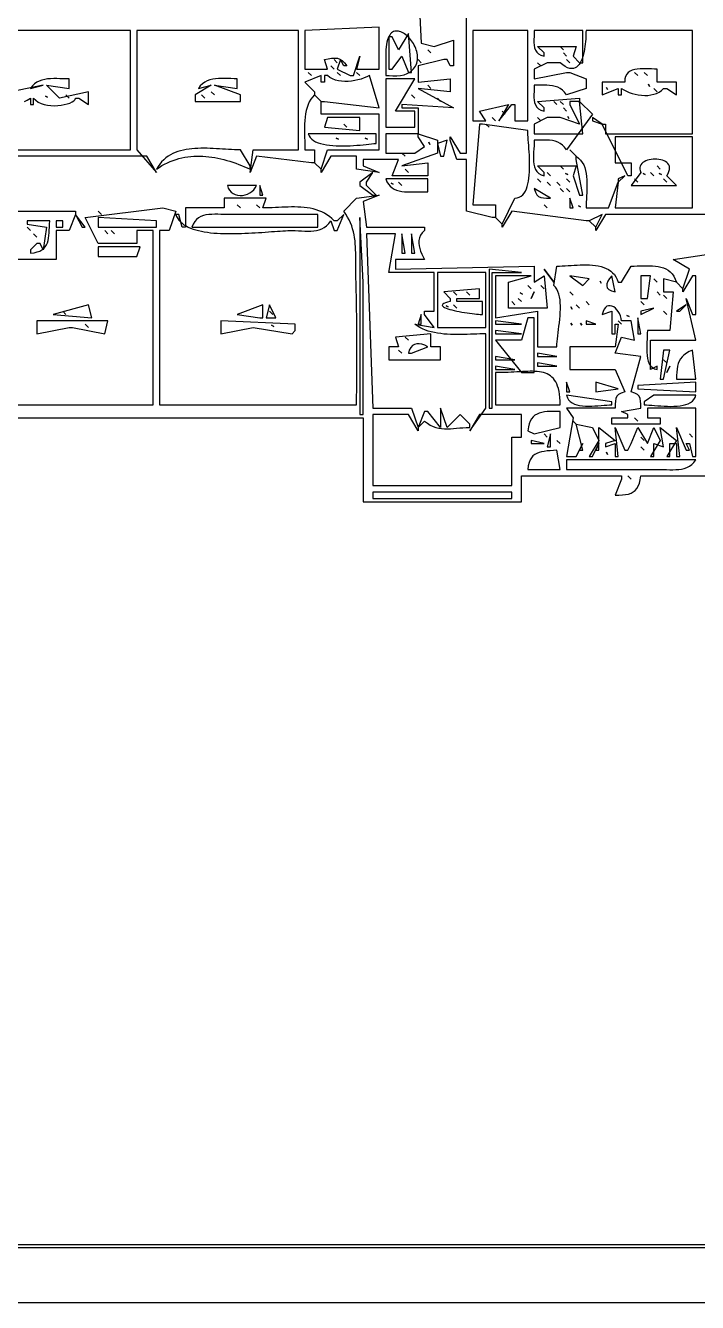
# Model space of a CAD drawing. Extents: x 0 to 1224, y 0 to 792.
# Drawn here: x 467.5 to 675.5, y 0 to 395.5 of the extents above; entities that cross this region are included whole.
import ezdxf

# ---------------------------------------------------------------- set-up
doc = ezdxf.new("R2010")
doc.units = 0
doc.layers.add('C7', color=7, linetype='CONTINUOUS')

msp = doc.modelspace()

# ---------------------------------------------------------------- linework, layer by layer
at = {"layer": 'C7'}
for points in [[(0, 792), (0, 0), (1224, 0), (1224, 792), (0, 792)], [(35, 774), (35, 17), (1206, 17), (1206, 774), (35, 774)], [(36, 773), (36, 18), (1205, 18), (1205, 773), (36, 773)], [(589, 409), (590, 390), (594, 389), (600, 391), (600, 383), (599, 383), (598, 385), (597, 385), (589, 383), (589, 378), (599, 379), (599, 375), (589, 376), (600, 370), (584, 371), (584, 370), (589, 370), (589, 362), (579, 362), (579, 356), (588, 356), (591, 358), (589, 361), (589, 362), (595, 360), (595, 356), (584, 352), (592, 353), (592, 349), (581, 349), (583, 354), (572, 354), (572, 352), (577, 350), (570, 351), (570, 355), (562, 355), (559, 350), (559, 351), (561, 357), (577, 357), (577, 368), (559, 368), (559, 372), (560, 372), (577, 370), (574, 380), (573.1795, 379.6119), (572.2967, 379.2547), (571.3632, 378.9357), (570.3902, 378.662), (569.3892, 378.4408), (568.3716, 378.2793), (567.3487, 378.1847), (566.332, 378.1642), (565.3329, 378.225), (564.3628, 378.3743), (563.433, 378.6192), (562.555, 378.967), (561.7402, 379.4249), (561, 380), (560, 380), (560, 378), (559, 378), (559, 380), (554, 378), (557, 375), (557, 374), (556.3571, 373.3626), (555.8056, 372.6447), (555.3388, 371.8545), (554.9501, 371.0005), (554.6328, 370.091), (554.3804, 369.1342), (554.1861, 368.1385), (554.0435, 367.1122), (553.9459, 366.0637), (553.8867, 365.0013), (553.8592, 363.9333), (553.8568, 362.868), (553.873, 361.8137), (553.901, 360.7789), (553.9344, 359.7718), (553.9664, 358.8007), (553.9905, 357.874), (554, 357), (557, 357), (557, 353), (556, 353), (539, 355), (537, 350), (538, 357), (552, 357), (552, 394), (502, 394), (502, 357), (508, 350), (505, 355), (463, 355)], [(717, 337), (647, 337), (644, 332), (644, 333), (646, 337), (642, 335), (641, 335), (618, 338), (615, 333), (615, 334), (619, 342), (619.7094, 342.1002), (620.3446, 342.3173), (620.9095, 342.6436), (621.4077, 343.0711), (621.8428, 343.5923), (622.2187, 344.1992), (622.539, 344.8841), (622.8075, 345.6393), (623.0279, 346.457), (623.2038, 347.3294), (623.3391, 348.2487), (623.4373, 349.2072), (623.5023, 350.1971), (623.5378, 351.2106), (623.5474, 352.24), (623.5349, 353.2774), (623.504, 354.3151), (623.4584, 355.3454), (623.4018, 356.3605), (623.3379, 357.3525), (623.2706, 358.3138), (623.2034, 359.2365), (623.14, 360.1129), (623.0843, 360.9352), (623.0399, 361.6957), (623.0106, 362.3865), (623, 363), (609, 365), (608, 365), (606, 340), (613, 340), (613, 336), (612, 336), (604, 338), (604, 354), (601, 354), (599, 360), (599, 361), (602, 356), (604, 356), (604, 409)], [(462, 357), (500, 357), (500, 394), (450, 394)], [(554, 394), (554, 382), (561, 382), (560, 385), (561.1709, 385.232), (562.2186, 385.3894), (563.1625, 385.4406), (564.0218, 385.3541), (564.8159, 385.0983), (565.5641, 384.6417), (566.2856, 383.9528), (567, 383), (566, 383), (565, 385), (564, 382), (568, 380), (569, 380), (571, 386), (570, 382), (577, 382), (577, 395), (554, 394)], [(585.6836, 380.6033), (586.2578, 380.9201), (586.7685, 381.267), (587.2179, 381.6416), (587.6081, 382.0415), (587.9414, 382.4641), (588.2197, 382.9072), (588.4454, 383.3683), (588.6206, 383.845), (588.7475, 384.3349), (588.8281, 384.8355), (588.8648, 385.3445), (588.8596, 385.8595), (588.8147, 386.3779), (588.7322, 386.8975), (588.6144, 387.4158), (588.4634, 387.9303), (588.2813, 388.4388), (588.0704, 388.9387), (587.8327, 389.4277), (587.5705, 389.9032), (587.286, 390.3631), (586.9812, 390.8047), (586.6583, 391.2257), (586.3196, 391.6237), (585.9671, 391.9963), (585.603, 392.341), (585.2296, 392.6555), (584.8489, 392.9373), (584.4631, 393.184), (584.0744, 393.3932), (583.685, 393.5625), (583.297, 393.6895), (582.9126, 393.7717), (582.5339, 393.8068), (582.1631, 393.7924), (581.8024, 393.7259), (581.4539, 393.6051), (581.1198, 393.4275), (580.8023, 393.1906), (580.5035, 392.8921), (580.2256, 392.5296), (579.9708, 392.1006), (579.7411, 391.6028), (579.5389, 391.0337), (579.3662, 390.3908), (579.2252, 389.6719), (579.118, 388.8744), (579.047, 387.9961), (579.0089, 386.9959), (579.0014, 385.9963), (579.0138, 384.9971), (579.0354, 383.998), (579.0555, 382.9989), (579.0634, 381.9997), (579.0485, 381.0001), (579, 380)], [(586, 393), (583, 388), (581, 392), (580, 392), (580, 382), (581, 382), (584, 386), (586, 381), (587, 381), (586, 393)], [(606, 394), (606, 366), (610, 366), (608, 369), (617, 371), (614, 366), (618, 371), (619, 371), (619, 366), (623, 366), (623, 394), (606, 394)], [(641, 394), (640.9951, 393.4095), (640.9795, 392.761), (640.951, 392.0642), (640.9076, 391.3287), (640.8474, 390.5641), (640.7683, 389.7801), (640.6682, 388.9863), (640.5453, 388.1923), (640.3975, 387.4078), (640.2227, 386.6423), (640.0189, 385.9056), (639.7842, 385.2072), (639.5166, 384.5568), (639.2139, 383.964), (638.8743, 383.4384), (638.4956, 382.9897), (638.0759, 382.6276), (637.6132, 382.3615), (637.1054, 382.2012), (636.5505, 382.1563), (635.9466, 382.2365), (635.2916, 382.4513), (634.5835, 382.8104), (633.8203, 383.3234), (633, 384), (632, 384), (630, 384), (629, 384), (625, 382), (625, 379), (635, 381), (636, 381), (641, 379), (641, 376), (635, 374), (634.3894, 374.8147), (633.7262, 375.4711), (633.0141, 375.986), (632.2567, 376.376), (631.4576, 376.6577), (630.6204, 376.8479), (629.7488, 376.9632), (628.8462, 377.0203), (627.9165, 377.0358), (626.9631, 377.0265), (625.9897, 377.009), (625, 377), (624.98, 376.0416), (624.9379, 375.0902), (624.9006, 374.1588), (624.895, 373.2605), (624.948, 372.4085), (625.0863, 371.6157), (625.337, 370.8954), (625.7268, 370.2605), (626.2826, 369.7243), (627.0314, 369.2997), (628, 369), (628, 370), (626, 372), (639, 373), (639, 372), (636, 372), (636, 371), (639, 365), (633, 367), (632, 367), (630, 367), (629, 367), (625, 365), (625, 362), (640, 362), (639, 372), (643, 368), (635, 357), (634.3894, 357.8146), (633.7262, 358.4711), (633.0141, 358.986), (632.2567, 359.3759), (631.4576, 359.6577), (630.6204, 359.8478), (629.7488, 359.9631), (628.8462, 360.0202), (627.9165, 360.0358), (626.9631, 360.0265), (625.9897, 360.009), (625, 360), (624.9786, 359.1359), (624.9257, 358.2192), (624.8583, 357.266), (624.7934, 356.2924), (624.7477, 355.3147), (624.7383, 354.349), (624.7821, 353.4116), (624.896, 352.5186), (625.0969, 351.6862), (625.4018, 350.9306), (625.8277, 350.268), (626.3914, 349.7145), (627.1098, 349.2865), (628, 349), (628, 350), (626, 352), (638, 352), (637, 349), (639, 343), (640, 343), (638, 354), (638, 355), (638.7279, 354.4471), (639.3451, 353.813), (639.8599, 353.1054), (640.2807, 352.3323), (640.616, 351.5013), (640.874, 350.6204), (641.0632, 349.6974), (641.192, 348.74), (641.2687, 347.7561), (641.3017, 346.7536), (641.2995, 345.7402), (641.2703, 344.7238), (641.2226, 343.7122), (641.1648, 342.7132), (641.1053, 341.7347), (641.0523, 340.7844), (641.0144, 339.8702), (641, 339), (648, 339), (651, 347), (650, 339), (674, 339), (674, 361), (650, 361), (650, 353), (655, 353), (655, 349), (654, 349), (646, 365), (647, 365), (647, 362), (674, 362), (674, 394), (641, 394)], [(625, 394), (624.98, 393.0416), (624.9379, 392.0902), (624.9006, 391.1589), (624.895, 390.2606), (624.948, 389.4085), (625.0863, 388.6158), (625.337, 387.8954), (625.7268, 387.2606), (626.2826, 386.7243), (627.0314, 386.2997), (628, 386), (628, 387), (626, 389), (638, 389), (637, 386), (639, 384), (640, 384), (640, 394), (625, 394)], [(592, 388), (593, 387), (592, 388)], [(633, 389), (634, 388), (633, 389)], [(563, 385), (564, 384), (563, 385)], [(589, 385), (590, 384), (589, 385)], [(626, 384), (627, 383), (626, 384)], [(634, 387), (635, 386), (634, 387)], [(635, 385), (636, 384), (635, 385)], [(555, 381), (556, 380), (555, 381)], [(562, 383), (563, 382), (562, 383)], [(564, 381), (565, 380), (564, 381)], [(570, 381), (571, 380), (570, 381)], [(579, 380), (580.08, 379.9811), (581.2258, 379.9482), (582.3982, 379.9475), (583.558, 380.0256), (584.6662, 380.2287), (585.6836, 380.6034)], [(653, 378), (646, 378), (646, 374), (651, 376), (651, 374), (652, 374), (652, 376), (652.7073, 375.554), (653.4948, 375.1478), (654.3492, 374.7869), (655.2572, 374.4767), (656.2056, 374.2229), (657.1811, 374.0309), (658.1706, 373.9063), (659.1608, 373.8547), (660.1385, 373.8815), (661.0903, 373.9923), (662.0032, 374.1926), (662.8638, 374.488), (663.659, 374.884), (664.3754, 375.3861), (665, 376), (666, 376), (669, 374), (669, 378), (663, 378), (663, 382), (662.1761, 382.0139), (661.3107, 382.047), (660.4185, 382.0855), (659.5144, 382.1157), (658.6131, 382.1241), (657.7293, 382.0969), (656.8778, 382.0206), (656.0733, 381.8813), (655.3307, 381.6656), (654.6647, 381.3597), (654.09, 380.95), (653.6214, 380.4228), (653.2737, 379.7645), (653.0616, 378.9615), (653, 378)], [(656, 381), (657, 380), (656, 381)], [(659, 381), (660, 380), (659, 381)], [(469, 376), (473, 377), (463, 375)], [(467.133, 372.0105), (468.0198, 372.408), (469, 373), (469, 371), (470, 371), (470, 373), (470.6443, 372.3457), (471.4169, 371.8102), (472.2949, 371.3868), (473.2558, 371.0687), (474.2768, 370.8491), (475.3354, 370.7213), (476.4089, 370.6784), (477.4745, 370.7138), (478.5097, 370.8205), (479.4918, 370.992), (480.3981, 371.2214), (481.206, 371.5019), (481.8928, 371.8268), (482.4358, 372.1892), (482.8124, 372.5826), (483, 373), (484, 373), (487, 371), (487, 375), (478, 373), (474, 377), (481, 376), (481, 379), (480.0637, 378.9942), (479.1099, 379.01), (478.146, 379.0339), (477.1794, 379.0527), (476.2176, 379.0528), (475.2679, 379.0208), (474.3379, 378.9433), (473.4349, 378.8069), (472.5663, 378.5982), (471.7396, 378.3037), (470.9621, 377.91), (470.2415, 377.4038), (469.5849, 376.7716), (469, 376)], [(521, 376), (525, 377), (520, 374), (520, 372), (534, 372), (534, 374), (526, 377), (533, 376), (533, 379), (532.0518, 379.0135), (531.0914, 379.0454), (530.1253, 379.0822), (529.1602, 379.1107), (528.2025, 379.1174), (527.2588, 379.089), (526.3356, 379.0123), (525.4396, 378.8738), (524.5773, 378.6603), (523.7551, 378.3584), (522.9798, 377.9547), (522.2578, 377.436), (521.5956, 376.7888), (521, 376)], [(579, 379), (579, 364), (587, 364), (588, 364), (588, 369), (582, 369), (588, 379), (579, 379)], [(592, 377), (593, 376), (592, 377)], [(647.333313, 376.333344), (647.666687, 375.666656), (647.333313, 376.333344)], [(660.333313, 377.333344), (660.666687, 376.666656), (660.333313, 377.333344)], [(662, 376), (663, 375), (662, 376)], [(473.666656, 373.666656), (474.333344, 373.333344), (473.666656, 373.666656)], [(480, 374), (481, 373), (480, 374)], [(522, 374), (523, 373), (522, 374)], [(525, 375), (526, 374), (525, 375)], [(557, 374), (559, 372), (557, 374)], [(587, 374), (588, 373), (587, 374)], [(595, 373), (596, 372), (595, 373)], [(631, 372), (632, 371), (631, 372)], [(633, 372), (634, 371), (633, 372)], [(615, 369), (616, 368), (615, 369)], [(634, 370), (635, 369), (634, 370)], [(561, 367), (560, 364), (571, 363), (571, 367), (561, 367)], [(566, 365), (567, 364), (566, 365)], [(610, 365), (611, 364), (610, 365)], [(612, 367), (613, 366), (612, 367)], [(626, 367), (627, 366), (626, 367)], [(635.333313, 367.333344), (635.666687, 366.666656), (635.333313, 367.333344)], [(643, 367), (643, 366), (646, 365), (643, 367)], [(555, 362), (555.2484, 361.372), (555.6112, 360.8127), (556.0799, 360.3188), (556.6459, 359.8867), (557.3008, 359.513), (558.0361, 359.1942), (558.8433, 358.927), (559.714, 358.7078), (560.6396, 358.5333), (561.6116, 358.4), (562.6217, 358.3044), (563.6612, 358.2431), (564.7218, 358.2126), (565.7949, 358.2095), (566.8721, 358.2305), (567.9448, 358.2719), (569.0046, 358.3304), (570.043, 358.4025), (571.0515, 358.4849), (572.0217, 358.574), (572.9449, 358.6663), (573.8129, 358.7586), (574.6171, 358.8472), (575.3489, 358.9288), (576, 359), (576, 362), (555, 362)], [(563.666687, 360.666656), (564.333313, 360.333344), (563.666687, 360.666656)], [(572.666687, 360.666656), (573.333313, 360.333344), (572.666687, 360.666656)], [(598, 360), (595, 359), (596, 355), (597, 355), (598, 360)], [(508, 351), (508.8395, 351.575), (509.6903, 352.1015), (510.5516, 352.5807), (511.4228, 353.0137), (512.3031, 353.4016), (513.1919, 353.7455), (514.0885, 354.0467), (514.9922, 354.3063), (515.9022, 354.5253), (516.8179, 354.7049), (517.7387, 354.8464), (518.6637, 354.9507), (519.5924, 355.019), (520.5239, 355.0526), (521.4577, 355.0524), (522.393, 355.0197), (523.3292, 354.9556), (524.2655, 354.8613), (525.2012, 354.7378), (526.1357, 354.5863), (527.0683, 354.408), (527.9982, 354.2039), (528.9248, 353.9753), (529.8474, 353.7233), (530.7652, 353.449), (531.6777, 353.1535), (532.584, 352.8379), (533.4836, 352.5036), (534.3756, 352.1514), (535.2595, 351.7827), (536.1345, 351.3985), (537, 351), (537, 352), (534, 357), (533.1114, 357.0089), (532.2072, 357.0338), (531.2894, 357.0715), (530.3599, 357.1191), (529.4206, 357.1734), (528.4735, 357.2315), (527.5207, 357.2903), (526.564, 357.3467), (525.6053, 357.3977), (524.6468, 357.4403), (523.6902, 357.4714), (522.7377, 357.488), (521.791, 357.4871), (520.8523, 357.4656), (519.9234, 357.4204), (519.0063, 357.3485), (518.103, 357.2469), (517.2155, 357.1126), (516.3456, 356.9424), (515.4954, 356.7334), (514.6667, 356.4824), (513.8617, 356.1866), (513.0822, 355.8428), (512.3301, 355.4479), (511.6075, 354.999), (510.9163, 354.493), (510.2585, 353.9269), (509.636, 353.2975), (509.0507, 352.6019), (508.5047, 351.8371), (508, 351)], [(584, 356), (585, 355), (584, 356)], [(592.333313, 359.333344), (592.666687, 358.666656), (592.333313, 359.333344)], [(636, 357), (638, 355), (636, 357)], [(557, 353), (559, 351), (557, 353)], [(633, 352), (634, 351), (633, 352)], [(658, 350), (655, 346), (669, 346), (666, 349), (666.4092, 349.6833), (666.6845, 350.3156), (666.8352, 350.8976), (666.8709, 351.4297), (666.8008, 351.9124), (666.6346, 352.3462), (666.3817, 352.7316), (666.0514, 353.0691), (665.6534, 353.3593), (665.1969, 353.6027), (664.6915, 353.7997), (664.1466, 353.9508), (663.5716, 354.0566), (662.9761, 354.1176), (662.3695, 354.1343), (661.7611, 354.1072), (661.1606, 354.0368), (660.5772, 353.9236), (660.0206, 353.7682), (659.5, 353.5709), (659.025, 353.3324), (658.6051, 353.0532), (658.2496, 352.7337), (657.968, 352.3744), (657.7699, 351.976), (657.6645, 351.5388), (657.6614, 351.0634), (657.7701, 350.5503), (658, 350)], [(663, 352), (664, 351), (663, 352)], [(575, 350), (571, 347), (571, 346), (575, 343), (576, 343), (573, 346), (573, 347), (575, 350)], [(585, 351), (586, 350), (585, 351)], [(629, 350), (630, 349), (629, 350)], [(634.666687, 349.666656), (635.333313, 349.333344), (634.666687, 349.666656)], [(653, 349), (651, 348), (651, 347), (653, 349)], [(658.666687, 349.666656), (659.333313, 349.333344), (658.666687, 349.666656)], [(661, 350), (662, 349), (661, 350)], [(663.666687, 349.666656), (664.333313, 349.333344), (663.666687, 349.666656)], [(530, 346), (530.2643, 345.1653), (530.6577, 344.466), (531.1614, 343.8984), (531.7566, 343.4586), (532.4248, 343.143), (533.1471, 342.9479), (533.905, 342.8695), (534.6796, 342.9042), (535.4522, 343.0482), (536.2042, 343.2978), (536.9169, 343.6493), (537.5715, 344.099), (538.1494, 344.6431), (538.6317, 345.278), (539, 346), (530, 346)], [(540, 346), (540, 343), (541, 343), (540, 346)], [(579, 348), (579.3588, 347.1316), (579.8077, 346.3944), (580.3388, 345.778), (580.9443, 345.2721), (581.6163, 344.866), (582.3468, 344.5495), (583.1282, 344.3122), (583.9523, 344.1436), (584.8115, 344.0333), (585.6978, 343.9708), (586.6033, 343.9459), (587.5202, 343.948), (588.4406, 343.9668), (589.3567, 343.9917), (590.2605, 344.0125), (591.1442, 344.0188), (592, 344), (592, 348), (579, 348)], [(580.666687, 346.666656), (581.333313, 346.333344), (580.666687, 346.666656)], [(583, 347), (584, 346), (583, 347)], [(625, 345), (625.3259, 343.8756), (625.7538, 343.0809), (626.3001, 342.5573), (626.9814, 342.2461), (627.8141, 342.0886), (628.8148, 342.0261), (630, 342), (625, 345)], [(626, 348), (627, 347), (626, 348)], [(629, 347), (630, 346), (629, 347)], [(632, 347), (633, 346), (632, 347)], [(633, 345), (634, 344), (633, 345)], [(635, 348), (636, 347), (635, 348)], [(635, 345), (636, 344), (635, 345)], [(656, 348), (657, 347), (656, 348)], [(665, 348), (666, 347), (665, 348)], [(457, 278), (507, 278), (507, 332), (502, 332), (502, 328), (490, 328), (486, 336), (510, 339), (514, 338), (512, 332), (509, 332), (509, 278), (570, 278), (570.0004, 278.9997), (570.0015, 279.9996), (570.0034, 280.9995), (570.0058, 281.9994), (570.0088, 282.9995), (570.0121, 283.9996), (570.0158, 284.9997), (570.0197, 286), (570.0237, 287.0002), (570.0279, 288.0005), (570.032, 289.0008), (570.0359, 290.0011), (570.0397, 291.0015), (570.0432, 292.0019), (570.0463, 293.0022), (570.049, 294.0026), (570.0511, 295.003), (570.0525, 296.0034), (570.0532, 297.0038), (570.0532, 298.0042), (570.0522, 299.0045), (570.0502, 300.0048), (570.0471, 301.0051), (570.0429, 302.0053), (570.0374, 303.0055), (570.0306, 304.0057), (570.0224, 305.0058), (570.0126, 306.0058), (570.0012, 307.0058), (569.9882, 308.0057), (569.9733, 309.0056), (569.9566, 310.0053), (569.938, 311.005), (569.9173, 312.0046), (569.8944, 313.0041), (569.8694, 314.0035), (569.842, 315.0028), (569.8123, 316.0019), (569.78, 317.001), (569.7453, 318), (569.7166, 319.0498), (569.7037, 320.0849), (569.7019, 321.106), (569.7061, 322.1139), (569.7116, 323.1094), (569.7135, 324.0934), (569.7069, 325.0665), (569.6869, 326.0296), (569.6487, 326.9835), (569.5875, 327.929), (569.4983, 328.8668), (569.3763, 329.7978), (569.2167, 330.7228), (569.0145, 331.6425), (568.765, 332.5577), (568.4631, 333.4693), (568.1042, 334.378), (567.6833, 335.2846), (567.1955, 336.19), (566.636, 337.0948), (566, 338), (570, 342), (577, 343), (572, 341), (573, 333), (591, 333), (591, 332), (590.2943, 331.277), (589.7837, 330.5244), (589.4502, 329.7459), (589.2757, 328.9448), (589.2424, 328.1246), (589.3323, 327.289), (589.5273, 326.4412), (589.8095, 325.585), (590.161, 324.7237), (590.5638, 323.8608), (591, 323), (582, 323), (582, 320), (625, 321), (625, 316), (628, 318), (629, 308), (617, 308), (617, 316), (624, 318), (613, 318), (613, 305), (626, 307), (626, 296), (632, 296), (632.0195, 296.7639), (632.0737, 297.5917), (632.156, 298.4755), (632.2598, 299.4074), (632.3787, 300.3796), (632.5061, 301.3842), (632.6354, 302.4134), (632.7603, 303.4592), (632.874, 304.5139), (632.9702, 305.5696), (633.0423, 306.6184), (633.0837, 307.6525), (633.0879, 308.664), (633.0484, 309.645), (632.9587, 310.5877), (632.8122, 311.4843), (632.6024, 312.3269), (632.3228, 313.1076), (631.9669, 313.8186), (631.5281, 314.452), (631, 315), (632, 321), (632.807, 321.0116), (633.6522, 321.0431), (634.5301, 321.089), (635.4352, 321.1442), (636.3624, 321.2032), (637.306, 321.2607), (638.2609, 321.3116), (639.2216, 321.3503), (640.1828, 321.3718), (641.139, 321.3705), (642.085, 321.3413), (643.0152, 321.2787), (643.9244, 321.1776), (644.8072, 321.0326), (645.6582, 320.8384), (646.4721, 320.5896), (647.2434, 320.281), (647.9668, 319.9073), (648.6368, 319.4632), (649.2483, 318.9433), (649.7957, 318.3423), (650.2737, 317.655), (650.6769, 316.876), (651, 316), (652, 316), (655, 321), (655.9348, 321.0111), (656.8814, 321.0384), (657.834, 321.0724), (658.7871, 321.1037), (659.7348, 321.1229), (660.6717, 321.1206), (661.5919, 321.0875), (662.49, 321.0141), (663.36, 320.8911), (664.1965, 320.709), (664.9938, 320.4585), (665.7461, 320.1302), (666.4479, 319.7147), (667.0935, 319.2025), (667.6771, 318.5843), (668.1932, 317.8508), (668.636, 316.9925), (669, 316), (665, 317), (665, 313), (668, 313), (667, 301), (660, 301), (659.9844, 300.2123), (659.9452, 299.336), (659.8949, 298.3913), (659.846, 297.398), (659.8112, 296.3763), (659.803, 295.3462), (659.8339, 294.3276), (659.9166, 293.3407), (660.0636, 292.4054), (660.2875, 291.5418), (660.6008, 290.7699), (661.0161, 290.1097), (661.5461, 289.5813), (662.2031, 289.2047), (663, 289), (663, 290), (661, 289), (661, 290), (661, 298), (675, 298), (672, 311), (674, 306), (675, 306), (675, 318), (674, 318), (671, 313), (671, 314), (673, 320), (668, 323), (681, 325)], [(529, 342), (529, 339), (517, 339), (517, 333), (516, 333), (515, 337), (514, 337), (514.2639, 336.3644), (514.5963, 335.773), (514.9941, 335.2245), (515.4544, 334.7174), (515.9742, 334.2502), (516.5505, 333.8216), (517.1805, 333.4301), (517.861, 333.0742), (518.5893, 332.7526), (519.3622, 332.4638), (520.1769, 332.2064), (521.0305, 331.979), (521.9198, 331.7801), (522.842, 331.6083), (523.7942, 331.4621), (524.7733, 331.3403), (525.7764, 331.2412), (526.8006, 331.1635), (527.8428, 331.1058), (528.9002, 331.0666), (529.9697, 331.0445), (531.0485, 331.038), (532.1335, 331.0459), (533.2218, 331.0665), (534.3104, 331.0985), (535.3964, 331.1405), (536.4767, 331.191), (537.5486, 331.2486), (538.6089, 331.3118), (539.6548, 331.3793), (540.6833, 331.4496), (541.6913, 331.5213), (542.6761, 331.593), (543.6345, 331.6631), (544.5637, 331.7304), (545.4606, 331.7934), (546.3224, 331.8505), (547.146, 331.9005), (547.9285, 331.9419), (548.667, 331.9732), (549.3585, 331.993), (550, 332), (550.9889, 331.9838), (551.9736, 331.9452), (552.95, 331.8985), (553.9141, 331.8583), (554.862, 331.839), (555.7896, 331.8552), (556.693, 331.9213), (557.568, 332.0518), (558.4107, 332.2613), (559.2172, 332.5642), (559.9834, 332.975), (560.7052, 333.5082), (561.3787, 334.1784), (562, 335), (563, 332), (564, 332), (566, 337), (564, 335), (563, 335), (562.3011, 335.7058), (561.5662, 336.3332), (560.7978, 336.8864), (559.9981, 337.3698), (559.1693, 337.7877), (558.3139, 338.1443), (557.4342, 338.4441), (556.5324, 338.6912), (555.6109, 338.8899), (554.672, 339.0447), (553.7181, 339.1598), (552.7514, 339.2394), (551.7742, 339.288), (550.789, 339.3097), (549.7979, 339.3089), (548.8034, 339.29), (547.8077, 339.2572), (546.8131, 339.2147), (545.822, 339.167), (544.8368, 339.1184), (543.8596, 339.073), (542.8929, 339.0353), (541.9389, 339.0095), (541, 339), (542, 342), (529, 342)], [(636, 342), (636, 339), (637, 339), (636, 342)], [(436, 338), (483, 338), (483, 337), (481, 332), (477, 332), (477, 323), (457, 323)], [(483, 337), (485, 333), (486, 333), (483, 337)], [(490, 338), (491, 337), (490, 338)], [(519, 333), (558, 333), (558, 337), (529, 337), (527.9984, 337.0092), (527.0133, 337.0269), (526.0508, 337.0362), (525.117, 337.0205), (524.2178, 336.963), (523.3594, 336.8472), (522.5478, 336.6564), (521.789, 336.3737), (521.0892, 335.9826), (520.4543, 335.4664), (519.8904, 334.8083), (519.4036, 333.9917), (519, 333)], [(533, 340), (534, 339), (533, 340)], [(539, 340), (540, 339), (539, 340)], [(628, 340), (629, 339), (628, 340)], [(638.666687, 339.666656), (639.333313, 339.333344), (638.666687, 339.666656)], [(468, 335), (468, 334), (474, 333), (473, 326), (472, 328), (471, 328), (469, 326), (469, 325), (470.1196, 325.1383), (471.0829, 325.359), (471.9022, 325.6585), (472.5897, 326.0329), (473.1575, 326.4785), (473.6178, 326.9915), (473.983, 327.5681), (474.2652, 328.2046), (474.4766, 328.8971), (474.6294, 329.6421), (474.7358, 330.4356), (474.8081, 331.2739), (474.8584, 332.1533), (474.899, 333.0699), (474.9421, 334.02), (475, 335), (468, 335)], [(468, 333), (469, 332), (468, 333)], [(477, 335), (477, 333), (479, 333), (479, 335), (477, 335)], [(490, 336), (490, 333), (508, 333), (508, 335), (490, 336)], [(571, 336), (571, 275), (572, 275), (572, 316), (571, 336)], [(613, 336), (615, 334), (613, 336)], [(642, 335), (644, 333), (642, 335)], [(470, 331), (471, 330), (470, 331)], [(492, 332), (493, 331), (492, 332)], [(494, 332), (495, 331), (494, 332)], [(573, 331), (575, 277), (587, 277), (589, 271), (589, 270), (586, 275), (575, 275), (575, 253), (618, 253), (618, 268), (621, 268), (621, 275), (608, 275), (605, 270), (610, 277), (610, 300), (609.0893, 299.9926), (608.1529, 299.9729), (607.194, 299.9445), (606.2156, 299.9109), (605.2208, 299.8755), (604.2126, 299.8421), (603.1942, 299.814), (602.1684, 299.795), (601.1386, 299.7885), (600.1076, 299.798), (599.0786, 299.8272), (598.0546, 299.8795), (597.0387, 299.9586), (596.034, 300.068), (595.0435, 300.2111), (594.0703, 300.3917), (593.1175, 300.6131), (592.1881, 300.879), (591.2852, 301.193), (590.4119, 301.5585), (589.5712, 301.9791), (588.7662, 302.4584), (588, 303), (594, 302), (591, 306), (591, 307), (594, 307), (594, 319), (580, 319), (582, 331), (573, 331)], [(584, 331), (584, 325), (585, 325), (584, 331)], [(587, 331), (587, 325), (588, 325), (587, 331)], [(490, 327), (490, 324), (502, 324), (503, 327), (490, 327)], [(595, 319), (595, 302), (610, 302), (610, 319), (595, 319)], [(611, 320), (611, 277), (612, 277), (612, 319), (621, 319), (611, 320)], [(628, 320), (631, 316), (628, 320)], [(636, 318), (640, 315), (642, 317), (636, 318)], [(649, 318), (648.2964, 317.1193), (647.7798, 316.3003), (647.4749, 315.5486), (647.4067, 314.87), (647.6002, 314.2701), (648.0803, 313.7546), (648.8719, 313.3294), (650, 313), (649, 318)], [(658, 318), (658, 311), (660, 311), (661, 318), (658, 318)], [(662, 317), (663, 316), (662, 317)], [(597, 313), (599, 311), (599, 310), (598.1482, 309.794), (597.4871, 309.5861), (597.0051, 309.3772), (596.6907, 309.168), (596.5321, 308.9593), (596.5178, 308.7517), (596.6362, 308.546), (596.8757, 308.3431), (597.2247, 308.1436), (597.6715, 307.9483), (598.2046, 307.7579), (598.8124, 307.5733), (599.4833, 307.3951), (600.2056, 307.2241), (600.9678, 307.0611), (601.7582, 306.9068), (602.5653, 306.7619), (603.3775, 306.6273), (604.1831, 306.5037), (604.9706, 306.3918), (605.7283, 306.2923), (606.4447, 306.2061), (607.108, 306.1339), (607.7069, 306.0764), (608.2295, 306.0344), (608.6644, 306.0087), (609, 306), (609, 310), (601, 310), (601, 311), (608, 311), (608, 314), (597, 313)], [(600, 313), (601, 312), (600, 313)], [(604, 313), (605, 312), (604, 313)], [(620.666687, 312.666656), (621.333313, 312.333344), (620.666687, 312.666656)], [(623, 315), (624, 314), (623, 315)], [(625, 313), (624, 311), (625, 313)], [(627, 315), (628, 314), (627, 315)], [(636, 313), (637, 312), (636, 313)], [(645.333313, 316.333344), (645.666687, 315.666656), (645.333313, 316.333344)], [(663, 313), (664, 312), (663, 313)], [(669, 316), (671, 314), (669, 316)], [(476, 306), (488, 305), (487, 309), (476, 306)], [(533, 306), (540, 305), (541, 305), (541, 309), (533, 306)], [(543, 309), (542, 305), (545, 305), (543, 309)], [(597.666687, 308.666656), (598.333313, 308.333344), (597.666687, 308.666656)], [(600, 309), (601, 308), (600, 309)], [(618, 310), (619, 309), (618, 310)], [(620, 311), (621, 310), (620, 311)], [(646, 306), (649, 307), (649, 300), (650, 300), (650, 303), (651, 303), (650, 296), (636, 296), (636, 289), (650, 289), (653, 282), (651.8756, 281.674), (651.0809, 281.2461), (650.5573, 280.6997), (650.2461, 280.0185), (650.0886, 279.1857), (650.0261, 278.1851), (650, 277), (635, 277), (637, 274), (635, 262), (638, 262), (640, 266), (639, 264), (640, 264), (638, 272), (643, 271), (645, 267), (642, 262), (643, 262), (645, 266), (644, 264), (645, 264), (645, 271), (650, 267), (647, 266), (647, 265), (650, 266), (650, 262), (651, 262), (650, 271), (653, 264), (654, 264), (655, 266), (657, 271), (660, 266), (662, 271), (664, 267), (661, 262), (662, 262), (662, 266), (665, 265), (664, 271), (669, 267), (666, 262), (667, 262), (667, 266), (669, 266), (669, 262), (670, 262), (669, 271), (672, 264), (673, 264), (672, 266), (673, 266), (674, 262), (675, 262), (675, 277), (660, 277), (660, 274), (664, 274), (664, 272), (649, 272), (649, 274), (654, 274), (654, 275), (652, 276), (658, 277), (657.9738, 278.1851), (657.9113, 279.1858), (657.7538, 280.0185), (657.4426, 280.6998), (656.919, 281.2461), (656.1243, 281.674), (655, 282), (658, 293), (650, 294), (652, 299), (656, 298), (655, 304), (652, 304), (651.8844, 304.7946), (651.6689, 305.554), (651.3672, 306.2645), (650.9929, 306.9124), (650.5597, 307.4841), (650.0813, 307.9659), (649.5714, 308.3441), (649.0437, 308.6051), (648.5118, 308.7351), (647.9895, 308.7205), (647.4904, 308.5476), (647.0282, 308.2028), (646.6166, 307.6724), (646.2693, 306.9426), (646, 306)], [(638, 309), (639, 308), (638, 309)], [(641, 310), (642, 309), (641, 310)], [(658, 310), (659, 309), (658, 310)], [(665, 312), (666, 311), (665, 312)], [(669, 307), (670, 307), (672, 309), (669, 307)], [(479, 307), (480, 306), (479, 307)], [(543, 307), (544, 306), (543, 307)], [(590, 306), (589, 303), (590, 303), (590, 306)], [(623, 305), (621, 298), (613, 298), (621, 288), (625, 288), (625, 305), (623, 305)], [(636.333313, 308.333344), (636.666687, 307.666656), (636.333313, 308.333344)], [(653.666687, 305.666656), (654.333313, 305.333344), (653.666687, 305.666656)], [(657, 305), (657, 300), (658, 300), (657, 305)], [(662, 308), (658, 307), (658, 306), (662, 308)], [(665, 307), (666, 306), (665, 307)], [(471, 304), (471, 300), (481, 302), (482, 302), (492, 300), (493, 304), (471, 304)], [(486, 303), (487, 302), (486, 303)], [(528, 304), (528, 300), (538, 302), (550, 300), (551, 301), (551, 303), (528, 304)], [(543.666687, 302.666656), (544.333313, 302.333344), (543.666687, 302.666656)], [(613, 304), (613, 303), (621, 303), (613, 304)], [(613, 301), (613, 300), (621, 300), (613, 301)], [(636.333313, 303.333344), (636.666687, 302.666656), (636.333313, 303.333344)], [(639.333313, 303.333344), (639.666687, 302.666656), (639.333313, 303.333344)], [(641, 304), (641, 303), (644, 303), (641, 304)], [(651, 304), (652, 303), (651, 304)], [(582, 299), (583, 296), (580, 296), (580, 292), (596, 292), (596, 296), (593, 296), (593, 300), (582, 299)], [(585, 299), (586, 298), (585, 299)], [(586, 294), (587, 294), (592, 296), (591.0902, 296.4602), (590.211, 296.7733), (589.3754, 296.9291), (588.5962, 296.9176), (587.8864, 296.7289), (587.2589, 296.3528), (586.7267, 295.7793), (586.3028, 294.9983), (586, 294)], [(583, 295), (584, 294), (583, 295)], [(613, 293), (613, 292), (619, 292), (613, 293)], [(626, 294), (626, 293), (632, 293), (626, 294)], [(665, 295), (664, 286), (665, 286), (667, 295), (665, 295)], [(669, 286), (675, 286), (674, 295), (672.9615, 294.5169), (672.0779, 294.0027), (671.3365, 293.4522), (670.7248, 292.8602), (670.2304, 292.2213), (669.8406, 291.5304), (669.5431, 290.7823), (669.3252, 289.9718), (669.1745, 289.0934), (669.0783, 288.1422), (669.0244, 287.1128), (669, 286)], [(613, 290), (613, 289), (619, 289), (613, 290)], [(626, 291), (626, 290), (632, 290), (626, 291)], [(665, 292), (666, 291), (665, 292)], [(667, 290), (666, 288), (667, 290)], [(613, 288), (613, 278), (633, 278), (632.9768, 279.183), (632.9095, 280.2755), (632.799, 281.2809), (632.6463, 282.2027), (632.4523, 283.0442), (632.2178, 283.8091), (631.9439, 284.5005), (631.6314, 285.1221), (631.2812, 285.6772), (630.8944, 286.1693), (630.4718, 286.6017), (630.0143, 286.9781), (629.5228, 287.3016), (628.9984, 287.5759), (628.4419, 287.8044), (627.8542, 287.9904), (627.2362, 288.1374), (626.589, 288.2489), (625.9133, 288.3282), (625.2102, 288.3789), (624.4805, 288.4043), (623.7252, 288.4079), (622.9453, 288.3932), (622.1415, 288.3634), (621.3149, 288.3222), (620.4664, 288.2729), (619.5969, 288.219), (618.7073, 288.1638), (617.7985, 288.1109), (616.8716, 288.0636), (615.9273, 288.0255), (614.9667, 287.9999), (613.9906, 287.9902), (613, 288)], [(635, 285), (635, 282), (636, 282), (635, 285)], [(644, 285), (644, 282), (651, 283), (644, 285)], [(657, 284), (657, 283), (675, 282), (675, 285), (657, 284)], [(635, 281), (635.2461, 280.2352), (635.6218, 279.5897), (636.1143, 279.0541), (636.7112, 278.6194), (637.3998, 278.2764), (638.1678, 278.016), (639.0024, 277.8289), (639.8913, 277.7061), (640.8218, 277.6385), (641.7813, 277.6167), (642.7575, 277.6318), (643.7376, 277.6746), (644.7092, 277.7359), (645.6597, 277.8066), (646.5765, 277.8775), (647.4472, 277.9394), (648.2592, 277.9833), (649, 278), (649, 279), (635, 281)], [(662, 281), (659, 279), (659, 278), (659.7045, 277.985), (660.4887, 277.9449), (661.3409, 277.8867), (662.2497, 277.8175), (663.2033, 277.7444), (664.1901, 277.6745), (665.1986, 277.6149), (666.2172, 277.5726), (667.2342, 277.5548), (668.2381, 277.5685), (669.2172, 277.6208), (670.1599, 277.7189), (671.0547, 277.8698), (671.8898, 278.0805), (672.6538, 278.3583), (673.335, 278.7101), (673.9219, 279.1431), (674.4027, 279.6644), (674.7659, 280.2809), (675, 281), (670, 281), (669, 281), (662, 281)], [(596, 277), (596, 271), (592, 276), (591, 276), (589, 271), (591, 273), (591.8915, 272.3), (592.776, 271.7418), (593.6564, 271.3114), (594.5357, 270.9947), (595.4169, 270.7776), (596.3031, 270.6462), (597.1973, 270.5864), (598.1025, 270.5841), (599.0216, 270.6254), (599.9578, 270.6961), (600.9141, 270.7822), (601.8934, 270.8697), (602.8988, 270.9445), (603.9333, 270.9926), (605, 271), (605, 272), (602, 275), (598, 271), (596, 277)], [(282, 274), (572, 274), (572, 248), (621, 248), (621, 256), (652, 256), (652, 255), (650, 250), (651.1962, 250.029), (652.2864, 250.0961), (653.2736, 250.2155), (654.1607, 250.4014), (654.9505, 250.6681), (655.6459, 251.03), (656.2499, 251.5014), (656.7654, 252.0965), (657.1952, 252.8296), (657.5423, 253.715), (657.8096, 254.767), (658, 256), (937, 256)], [(623, 270), (625, 269), (633, 271), (633, 276), (631.9467, 275.998), (630.9297, 275.9905), (629.9533, 275.9655), (629.0218, 275.9113), (628.1398, 275.816), (627.3115, 275.6678), (626.5413, 275.4548), (625.8337, 275.1653), (625.193, 274.7873), (624.6236, 274.3091), (624.1299, 273.7187), (623.7163, 273.0045), (623.3872, 272.1545), (623.147, 271.1569), (623, 270)], [(637, 273), (638, 272), (637, 273)], [(656, 274), (657, 273), (656, 274)], [(628, 269), (629, 268), (628, 269)], [(630, 269), (629, 265), (630, 265), (630, 269)], [(673, 269), (674, 268), (673, 269)], [(624, 267), (624, 266), (628, 266), (624, 267)], [(632, 267), (633, 266), (632, 267)], [(658, 268), (659, 267), (658, 268)], [(658, 265), (659, 264), (658, 265)], [(623, 258), (633, 258), (632, 264), (630.9448, 263.9042), (629.94, 263.8176), (628.9888, 263.725), (628.0944, 263.6113), (627.2602, 263.4615), (626.4895, 263.2605), (625.7854, 262.9932), (625.1513, 262.6446), (624.5904, 262.1995), (624.1062, 261.6429), (623.7017, 260.9597), (623.3803, 260.1349), (623.1453, 259.1533), (623, 258)], [(647.333313, 263.333344), (647.666687, 262.666656), (647.333313, 263.333344)], [(635, 261), (635, 258), (664, 258), (664.9715, 257.9878), (665.9415, 257.9611), (666.9047, 257.935), (667.8559, 257.9244), (668.7896, 257.9443), (669.7007, 258.0097), (670.5839, 258.1356), (671.4338, 258.3369), (672.2453, 258.6287), (673.0129, 259.0259), (673.7314, 259.5435), (674.3955, 260.1965), (675, 261), (635, 261)], [(654, 256), (655, 255), (654, 256)], [(575, 251), (575, 249), (618, 249), (618, 251), (575, 251)]]:
    msp.add_lwpolyline(points, dxfattribs=at)

doc.saveas('drawing.dxf')
